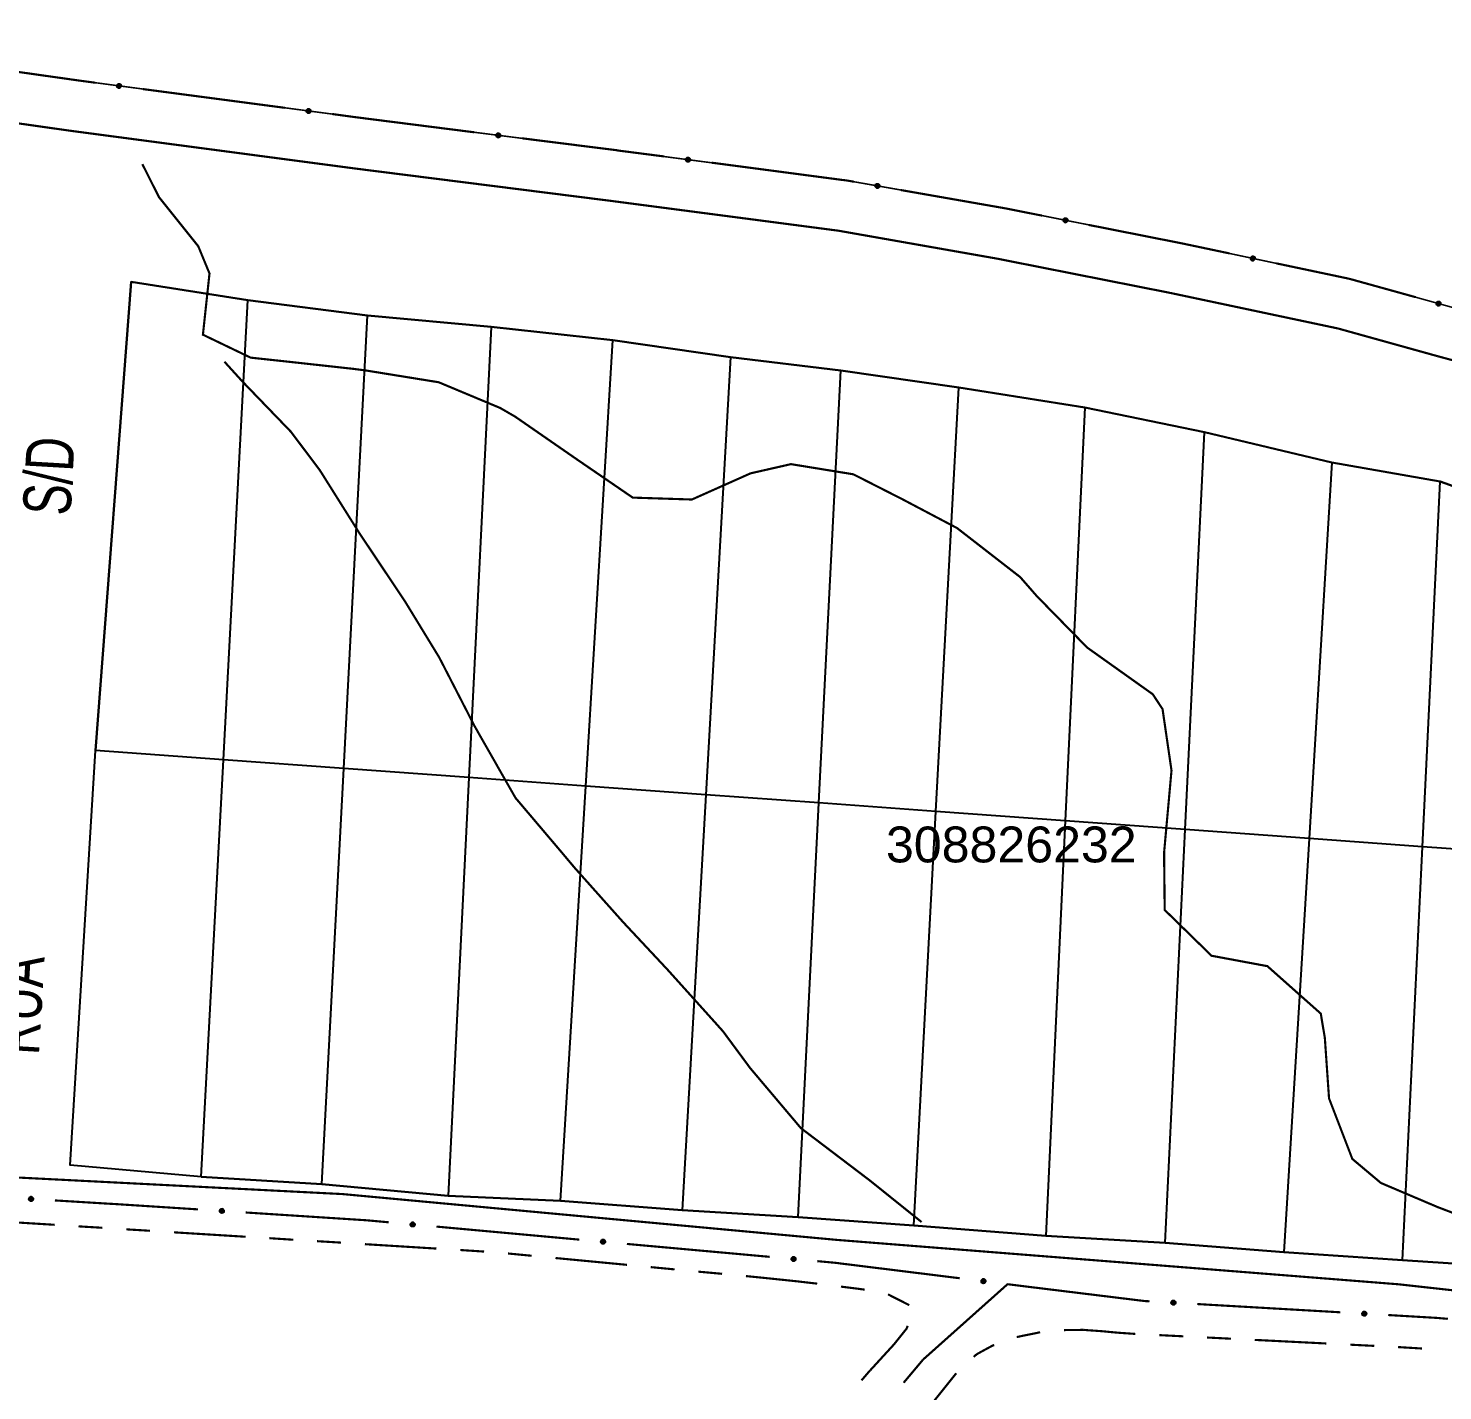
# Model space of a CAD drawing. Extents: x 205150 to 206910, y 4858726 to 4860849.
# Drawn here: x 206487.1 to 206605.4, y 4860155 to 4860269 of the extents above; entities that cross this region are included whole.
import ezdxf

# ---------------------------------------------------------------- set-up
doc = ezdxf.new("R2010")
doc.units = 0
doc.header["$LTSCALE"] = 1.5
doc.header["$MEASUREMENT"] = 0
doc.linetypes.add('TRACO_15', pattern=[3, 2, -1])
doc.linetypes.add('TRACO_25', pattern=[8, 3, -1, 1, -1, 1, -1])
for name, color, linetype in [('CD-MALHA-LOTES', 7, 'CONTINUOUS'), ('CD_TXT_QUADRA', 7, 'CONTINUOUS'), ('LM-LIM-SETOR-FISCAL', 7, 'CONTINUOUS'), ('RU-QUADRAS', 6, 'CONTINUOUS'), ('SV-CAMINHO-TRILHA', 20, 'CONTINUOUS'), ('SV-EIXO-ROD-ESTR', 7, 'CONTINUOUS'), ('SV-EIXO-RUA-N-PAV', 6, 'CONTINUOUS'), ('SV-EST-MUNIC-PAV', 20, 'CONTINUOUS'), ('SV-RUA-NAO-PAV-S-GUIA-C-GUIA', 7, 'CONTINUOUS'), ('SV-TXT-RUA-N-PAV-S-GUIA-C-GUIA', 7, 'CONTINUOUS')]:
    doc.layers.add(name, color=color, linetype=linetype)
doc.styles.add('ARIAL', font='ARIAL.TTF')
doc.linetypes.add('Limite', pattern='A,20,-3,[130,ltypeshp.shx,S=6.35,R=0,X=0,Y=0],-3,20', length=46)

msp = doc.modelspace()

# ---------------------------------------------------------------- linework, layer by layer
at = {"layer": 'CD-MALHA-LOTES'}
for points in [[(206505.45, 4860246.22), (206495.7, 4860247.76), (206492.72, 4860208.54)], [(206503.41, 4860207.76), (206505.45, 4860246.22)], [(206515.47, 4860244.95), (206505.45, 4860246.22)], [(206513.48, 4860207.04), (206515.47, 4860244.95)], [(206525.81, 4860243.99), (206515.47, 4860244.95)], [(206525.81, 4860243.99), (206523.95, 4860206.28)], [(206535.99, 4860242.88), (206525.81, 4860243.99)], [(206533.73, 4860205.57), (206535.99, 4860242.88)], [(206545.85, 4860241.45), (206535.99, 4860242.88)], [(206545.85, 4860241.45), (206543.78, 4860204.84)], [(206555.07, 4860240.34), (206545.85, 4860241.45)], [(206553.24, 4860204.16), (206555.07, 4860240.34)], [(206564.94, 4860238.91), (206555.07, 4860240.34)], [(206563.03, 4860203.45), (206564.94, 4860238.91)], [(206575.49, 4860237.25), (206564.94, 4860238.91)], [(206575.49, 4860237.25), (206573.85, 4860202.67)], [(206585.51, 4860235.19), (206575.49, 4860237.25)], [(206583.89, 4860201.94), (206585.51, 4860235.19)], [(206596.16, 4860232.64), (206585.51, 4860235.19)], [(206596.16, 4860232.64), (206594.25, 4860201.19)], [(206605.23, 4860231.06), (206596.16, 4860232.64)], [(206603.75, 4860200.5), (206605.23, 4860231.06)], [(206615.48, 4860227.37), (206605.23, 4860231.06)], [(206501.56, 4860172.88), (206490.6, 4860173.85), (206492.72, 4860208.54)], [(206503.41, 4860207.76), (206492.72, 4860208.54)], [(206501.56, 4860172.88), (206503.41, 4860207.76)], [(206513.48, 4860207.04), (206503.41, 4860207.76)], [(206511.65, 4860172.27), (206513.48, 4860207.04)], [(206523.95, 4860206.28), (206513.48, 4860207.04)], [(206523.95, 4860206.28), (206522.23, 4860171.28)], [(206533.73, 4860205.57), (206523.95, 4860206.28)], [(206531.62, 4860170.87), (206533.73, 4860205.57)], [(206543.78, 4860204.84), (206533.73, 4860205.57)], [(206543.78, 4860204.84), (206541.81, 4860170.1)], [(206553.24, 4860204.16), (206543.78, 4860204.84)], [(206551.49, 4860169.5), (206553.24, 4860204.16)], [(206563.03, 4860203.45), (206553.24, 4860204.16)], [(206561.17, 4860168.82), (206563.03, 4860203.45)], [(206573.85, 4860202.67), (206563.03, 4860203.45)], [(206573.85, 4860202.67), (206572.22, 4860167.96)], [(206583.89, 4860201.94), (206573.85, 4860202.67)], [(206582.21, 4860167.36), (206583.89, 4860201.94)], [(206594.25, 4860201.19), (206583.89, 4860201.94)], [(206594.25, 4860201.19), (206592.14, 4860166.59)], [(206603.75, 4860200.5), (206594.25, 4860201.19)], [(206602.08, 4860165.91), (206603.75, 4860200.5)], [(206613.67, 4860199.79), (206603.75, 4860200.5)], [(206501.56, 4860172.88), (206511.65, 4860172.27)], [(206511.65, 4860172.27), (206522.23, 4860171.28)], [(206522.23, 4860171.28), (206531.62, 4860170.87)], [(206531.62, 4860170.87), (206541.81, 4860170.1)], [(206541.81, 4860170.1), (206551.49, 4860169.5)], [(206551.49, 4860169.5), (206561.17, 4860168.82)], [(206561.17, 4860168.82), (206572.22, 4860167.96)], [(206572.22, 4860167.96), (206582.21, 4860167.36)], [(206582.21, 4860167.36), (206592.14, 4860166.59)], [(206592.14, 4860166.59), (206602.08, 4860165.91)], [(206602.08, 4860165.91), (206611.41, 4860165.31)]]:
    msp.add_lwpolyline(points, dxfattribs=at)
at = {"layer": 'LM-LIM-SETOR-FISCAL', "linetype": 'Limite', "ltscale": 0.1, "const_width": 0.13, "flags": 128}
msp.add_lwpolyline([(205319.29, 4860270.52), (205308.71, 4860256.67), (205305.78, 4860258.84), (205287.54, 4860237.69), (205276.64, 4860225.85), (205246.75, 4860195.21), (205217.93, 4860166.62), (205205.07, 4860154.22), (205154.16, 4860103.62), (205198.33, 4860053.28), (205217.33, 4860073.87), (205228.31, 4860086.13), (205238.29, 4860095.9), (205249.21, 4860104.33), (205257.45, 4860109.18), (205264.02, 4860112.21), (205279.18, 4860117.77), (205286.26, 4860119.79), (205298.64, 4860121.61), (205309.27, 4860122.88), (205318.87, 4860123.38), (205330.48, 4860123.39), (205348.91, 4860120.43), (205359.29, 4860117.56), (205368.87, 4860113.52), (205387.79, 4860104.36), (205416.55, 4860084.92), (205427.35, 4860072.78), (205437.08, 4860059.62), (205479.77, 4859996.22), (205490.09, 4859981.19), (205507.28, 4859955.95), (205301.82, 4859758.53), (205304.27, 4859754.35), (205308.51, 4859743.48), (205314.17, 4859730.07), (205319.34, 4859714.73), (205318.69, 4859702.13), (205317.26, 4859690.64), (205315.74, 4859682.13), (205314.47, 4859670.89), (205312.89, 4859663.45), (205309.4, 4859652.21), (205307.5, 4859644.78), (205307.82, 4859635.75), (205310.04, 4859627.84), (205314.31, 4859618.34), (205319.85, 4859606.63), (205326.97, 4859596.97), (205332.19, 4859589.73), (205339.8, 4859581.22), (205346.76, 4859572.51), (205354, 4859559.81), (205353.39, 4859552.98), (205353.27, 4859547.01), (205355.22, 4859540.43), (205360.95, 4859533.08), (205371.88, 4859519.43), (205377.63, 4859512.44), (205385.79, 4859503.96), (205396.46, 4859500.67), (205404.7, 4859492.02), (205412.93, 4859478.57), (205420.22, 4859461.9), (205423.63, 4859449.31), (205425.2, 4859433.83), (205427.41, 4859417.81), (205434.87, 4859380.22), (205437.8, 4859372.3), (205447.24, 4859361.81), (205453.54, 4859349.48), (205459.05, 4859329.54), (205466.92, 4859311.43), (205476.36, 4859294.25), (205487.12, 4859281.65), (205492.89, 4859272.47), (205496.57, 4859259.35), (205503.39, 4859250.69), (205510.74, 4859242.04), (205513.88, 4859233.64), (205518.87, 4859225.77), (205525.3, 4859218.82), (205532.12, 4859213.83), (205535.79, 4859207.8), (205538.94, 4859201.5), (205542.88, 4859195.99), (205547.34, 4859189.96), (205548.12, 4859187.59), (205557.31, 4859181.03), (205563.87, 4859170.28), (205572.52, 4859159), (205575.67, 4859152.83), (205573.49, 4859146.26), (205574.41, 4859107.72), (205574.1, 4859102.45), (205570.43, 4859091.7), (205564.13, 4859081.46), (205558.88, 4859071.49), (205553.9, 4859063.1), (205553.9, 4859053.65), (205550.78, 4858995.23), (205582.12, 4858999.84), (205643.48, 4859000.72), (205662.02, 4859003.54), (205723.44, 4859017.98), (205780.86, 4859021.75), (205796.46, 4859023.04), (205822.25, 4859018.37), (205884.61, 4859012.81), (205949.14, 4859010.7), (206010.04, 4859007.01), (206085.77, 4858991.23), (206142.93, 4858964.03), (206222.76, 4858955.8), (206247.48, 4858946.16), (206320.03, 4858923.22), (206357.59, 4858908.6), (206441.35, 4858853.88), (206472.45, 4858825.54), (206535.38, 4858773.37), (206582.46, 4858737.4), (206654.71, 4858791.02), (206678.45, 4858818.8), (206712.51, 4858857.69), (206744.07, 4858897.64), (206751.69, 4858909.49), (206759.23, 4858922.23), (206766.2, 4858935.79), (206774.68, 4858954.45), (206780.86, 4858969.77), (206787.32, 4858989.53), (206795.67, 4859017.91), (206801.34, 4859037.45), (206804.81, 4859048.55), (206810.21, 4859067.25), (206818.72, 4859096.7), (206836.07, 4859155.15), (206846.57, 4859191.69), (206849.26, 4859199.97), (206857.1, 4859228.87), (206879.44, 4859306.63), (206888.86, 4859339.28), (206892.9, 4859355.31), (206898.05, 4859377.14), (206902.33, 4859396.65), (206903.66, 4859403.73), (206904.19, 4859408.48), (206905.69, 4859418.05), (206906.56, 4859427.57), (206907.69, 4859436.73), (206908.51, 4859451.61), (206908.98, 4859469.92), (206908.88, 4859478.27), (206909.31, 4859486.41), (206909.8, 4859503.75), (206908.06, 4859522.53), (206905.79, 4859539.89), (206902.11, 4859560.26), (206898.96, 4859576.34), (206897.7, 4859582.09), (206890.37, 4859608.85), (206880.35, 4859645.11), (206869.65, 4859680.81), (206865.82, 4859696.97), (206853.5, 4859740.64), (206829.42, 4859824.64), (206821, 4859851.39), (206812.97, 4859883.79), (206808.11, 4859900.23), (206792.3, 4859957.48), (206787.8, 4859976.76), (206777.66, 4860010.06), (206765, 4860051.58), (206755.54, 4860085.7), (206750.68, 4860101.63), (206741.17, 4860125.56), (206733.16, 4860141.6), (206724.53, 4860155.76), (206720.58, 4860162.18), (206711.45, 4860176.18), (206701.64, 4860187.46), (206699.72, 4860189.66), (206688, 4860201.91), (206676.62, 4860211.53), (206661.73, 4860222.42), (206647.52, 4860230.3), (206635.25, 4860235.79), (206614.85, 4860243.29), (206606.14, 4860245.65), (206597.68, 4860248), (206583.47, 4860251.01), (206568.95, 4860253.89), (206555.52, 4860256.25), (206536.42, 4860258.75), (206515.07, 4860261.46), (206491.2, 4860264.62), (206461.18, 4860268.88), (206439.8, 4860271.78), (206410.63, 4860276.21), (206388.16, 4860279.36), (206368.66, 4860282.7), (206354.57, 4860286.28), (206341.8, 4860291.58), (206328.08, 4860297.72), (206312.52, 4860304.06), (206285.44, 4860316.18), (206266.75, 4860326.61), (206251.28, 4860335.83), (206233.37, 4860347.73), (206203.78, 4860369), (206190.98, 4860381.36), (206176.1, 4860393.77), (206148.73, 4860420.73), (206131.72, 4860438.15), (206119.93, 4860450.72), (206096.07, 4860474.64), (206079.22, 4860491.32), (206053.65, 4860516.64), (206024.02, 4860544.98), (206003.48, 4860565.32), (205982.61, 4860587.19), (205969.68, 4860601.5), (205947.41, 4860624.23), (205941.47, 4860630.27), (205933.71, 4860637.54), (205921.87, 4860648.63), (205904.16, 4860665.5), (205891.55, 4860678.66), (205883.32, 4860686.89), (205866.07, 4860704.91), (205856.37, 4860714.35), (205825.17, 4860745.55), (205813.99, 4860756.84), (205803.22, 4860767.55), (205796.49, 4860774.25), (205790.73, 4860779.92), (205778.11, 4860792.25), (205767.26, 4860803.09), (205754.34, 4860816.31), (205748.7, 4860822.1), (205743.2, 4860827.74), (205737.56, 4860833.24), (205728.8, 4860841.85), (205722.27, 4860848.82), (205716.69, 4860834.76), (205683.28, 4860785.15), (205648.13, 4860731.52), (205621.03, 4860690.19), (205590.06, 4860643.83), (205580.55, 4860630.3), (205567.6, 4860611.82), (205565.6, 4860608.82), (205469.79, 4860465.73), (205420.74, 4860392.29), (205335.67, 4860262.2), (205321.6, 4860273.55)], close=True, dxfattribs=at)
at = {"layer": 'RU-QUADRAS'}
msp.add_lwpolyline([(206611.41, 4860165.31), (206602.08, 4860165.91), (206592.14, 4860166.59), (206582.21, 4860167.36), (206572.22, 4860167.96), (206561.17, 4860168.82), (206551.49, 4860169.5), (206541.81, 4860170.1), (206531.62, 4860170.87), (206522.23, 4860171.28), (206511.65, 4860172.27), (206501.56, 4860172.88), (206490.6, 4860173.85), (206492.72, 4860208.54), (206495.7, 4860247.76), (206505.45, 4860246.22), (206515.47, 4860244.95), (206525.81, 4860243.99), (206535.99, 4860242.88), (206545.85, 4860241.45), (206555.07, 4860240.34), (206564.94, 4860238.91), (206575.49, 4860237.25), (206585.51, 4860235.19), (206596.16, 4860232.64), (206605.23, 4860231.06), (206615.48, 4860227.37)], dxfattribs=at)
at = {"layer": 'SV-CAMINHO-TRILHA', "linetype": 'TRACO_15', "const_width": 0.18, "flags": 128}
for points in [[(206595.33, 4860185.93), (206595.23, 4860186.54), (206590.76, 4860190.51), (206586.09, 4860191.38), (206582.17, 4860195.21), (206582.12, 4860200.01), (206582.74, 4860206.88), (206581.99, 4860212.02), (206581.17, 4860213.26), (206575.69, 4860217.16), (206571.46, 4860221.48), (206570.08, 4860223.06), (206564.8, 4860227.16), (206560.21, 4860229.58), (206556.12, 4860231.66), (206550.9, 4860232.51), (206547.52, 4860231.74), (206542.61, 4860229.55), (206537.66, 4860229.71), (206532.9, 4860232.97), (206527.83, 4860236.48), (206526.57, 4860237.21), (206521.43, 4860239.36), (206515.31, 4860240.35), (206514.3, 4860240.48), (206509.3, 4860241.03), (206505.69, 4860241.42), (206501.7, 4860243.34), (206502.25, 4860248.46), (206501.31, 4860250.74), (206498.03, 4860254.84), (206496.63, 4860257.61)], [(206544.54, 4860185.81), (206540.57, 4860190.22), (206536.85, 4860194.2), (206532.81, 4860198.73), (206531.48, 4860200.31), (206527.85, 4860204.59), (206524.43, 4860210.59), (206521.47, 4860216.34), (206518.63, 4860220.99), (206514.77, 4860226.77), (206511.47, 4860232.02), (206509.06, 4860235.22), (206504.98, 4860239.45), (206503.5, 4860241.08)], [(206561.83, 4860169.1), (206557.51, 4860172.57), (206551.73, 4860176.96), (206547.48, 4860181.99), (206545.22, 4860185.05), (206544.54, 4860185.81)], [(206616.07, 4860166.11), (206611.38, 4860168.48), (206606.25, 4860169.88), (206604.99, 4860170.36), (206600.26, 4860172.37), (206597.87, 4860174.38), (206595.92, 4860179.45), (206595.57, 4860184.5), (206595.33, 4860185.93)]]:
    msp.add_lwpolyline(points, dxfattribs=at)
at = {"layer": 'SV-EIXO-ROD-ESTR', "const_width": 0.18, "flags": 128}
for points in [[(206480.82, 4860266.09), (206490.72, 4860264.69)], [(206490.72, 4860264.69), (206491.2, 4860264.62)], [(206491.2, 4860264.62), (206492.7, 4860264.42)], [(206496.67, 4860263.89), (206508.56, 4860262.32)], [(206512.53, 4860261.8), (206514.51, 4860261.53)], [(206514.51, 4860261.53), (206515.07, 4860261.46)], [(206515.07, 4860261.46), (206524.43, 4860260.27)], [(206528.4, 4860259.77), (206536.34, 4860258.77)], [(206536.34, 4860258.77), (206536.42, 4860258.75)], [(206536.42, 4860258.75), (206540.3, 4860258.25)], [(206544.27, 4860257.73), (206555.17, 4860256.29)], [(206555.17, 4860256.29), (206555.52, 4860256.25)], [(206555.52, 4860256.25), (206556.16, 4860256.14)], [(206560.1, 4860255.44), (206567.98, 4860254.06)], [(206567.98, 4860254.06), (206568.95, 4860253.89)], [(206568.95, 4860253.89), (206571.91, 4860253.3)], [(206575.83, 4860252.52), (206582.7, 4860251.16)], [(206582.7, 4860251.16), (206583.47, 4860251.01)], [(206583.47, 4860251.01), (206587.59, 4860250.14)], [(206591.5, 4860249.31), (206597.37, 4860248.07)], [(206597.37, 4860248.07), (206597.68, 4860248)], [(206597.68, 4860248), (206603.16, 4860246.48)]]:
    msp.add_lwpolyline(points, dxfattribs=at)
at = {"layer": 'SV-EIXO-ROD-ESTR', "flags": 128}
for points in [[(206494.56, 4860264.28), (206494.59, 4860264.31), (206494.63, 4860264.33), (206494.67, 4860264.34), (206494.7, 4860264.34), (206494.74, 4860264.33), (206494.77, 4860264.31), (206494.8, 4860264.29), (206494.84, 4860264.25), (206494.85, 4860264.21), (206494.86, 4860264.17), (206494.86, 4860264.14), (206494.85, 4860264.1), (206494.83, 4860264.07), (206494.81, 4860264.04), (206494.77, 4860264.01), (206494.73, 4860263.99), (206494.69, 4860263.98), (206494.66, 4860263.99), (206494.62, 4860263.99), (206494.59, 4860264.01), (206494.56, 4860264.03), (206494.53, 4860264.07), (206494.51, 4860264.11), (206494.5, 4860264.15), (206494.51, 4860264.18), (206494.51, 4860264.22), (206494.53, 4860264.25), (206494.56, 4860264.28)], [(206510.42, 4860262.19), (206510.46, 4860262.22), (206510.49, 4860262.23), (206510.53, 4860262.24), (206510.57, 4860262.24), (206510.6, 4860262.23), (206510.63, 4860262.21), (206510.67, 4860262.19), (206510.7, 4860262.15), (206510.71, 4860262.11), (206510.72, 4860262.07), (206510.72, 4860262.04), (206510.71, 4860262), (206510.69, 4860261.97), (206510.67, 4860261.94), (206510.63, 4860261.91), (206510.59, 4860261.89), (206510.55, 4860261.89), (206510.52, 4860261.89), (206510.48, 4860261.89), (206510.45, 4860261.91), (206510.42, 4860261.94), (206510.39, 4860261.97), (206510.37, 4860262.01), (206510.37, 4860262.05), (206510.37, 4860262.08), (206510.38, 4860262.12), (206510.39, 4860262.15), (206510.42, 4860262.19)], [(206526.29, 4860260.15), (206526.32, 4860260.18), (206526.36, 4860260.2), (206526.4, 4860260.2), (206526.43, 4860260.2), (206526.47, 4860260.19), (206526.5, 4860260.18), (206526.54, 4860260.15), (206526.57, 4860260.12), (206526.58, 4860260.07), (206526.59, 4860260.04), (206526.59, 4860260), (206526.58, 4860259.97), (206526.56, 4860259.94), (206526.54, 4860259.9), (206526.5, 4860259.87), (206526.46, 4860259.85), (206526.43, 4860259.85), (206526.39, 4860259.85), (206526.35, 4860259.86), (206526.32, 4860259.87), (206526.29, 4860259.9), (206526.26, 4860259.94), (206526.24, 4860259.98), (206526.24, 4860260.01), (206526.24, 4860260.05), (206526.25, 4860260.08), (206526.26, 4860260.12), (206526.29, 4860260.15)], [(206542.16, 4860258.11), (206542.2, 4860258.14), (206542.23, 4860258.16), (206542.27, 4860258.17), (206542.31, 4860258.16), (206542.34, 4860258.16), (206542.37, 4860258.14), (206542.41, 4860258.12), (206542.44, 4860258.08), (206542.45, 4860258.04), (206542.46, 4860258), (206542.46, 4860257.97), (206542.45, 4860257.93), (206542.43, 4860257.9), (206542.41, 4860257.86), (206542.37, 4860257.83), (206542.33, 4860257.82), (206542.29, 4860257.81), (206542.26, 4860257.81), (206542.22, 4860257.82), (206542.19, 4860257.84), (206542.16, 4860257.86), (206542.13, 4860257.9), (206542.11, 4860257.94), (206542.11, 4860257.98), (206542.11, 4860258.01), (206542.12, 4860258.05), (206542.13, 4860258.08), (206542.16, 4860258.11)], [(206558.01, 4860255.92), (206558.05, 4860255.95), (206558.09, 4860255.97), (206558.13, 4860255.97), (206558.16, 4860255.97), (206558.19, 4860255.96), (206558.23, 4860255.94), (206558.26, 4860255.92), (206558.29, 4860255.88), (206558.3, 4860255.83), (206558.31, 4860255.8), (206558.3, 4860255.76), (206558.3, 4860255.73), (206558.28, 4860255.7), (206558.25, 4860255.66), (206558.21, 4860255.64), (206558.17, 4860255.62), (206558.13, 4860255.62), (206558.1, 4860255.62), (206558.06, 4860255.63), (206558.03, 4860255.65), (206558, 4860255.67), (206557.97, 4860255.71), (206557.96, 4860255.75), (206557.95, 4860255.79), (206557.96, 4860255.82), (206557.96, 4860255.86), (206557.98, 4860255.89), (206558.01, 4860255.92)], [(206573.75, 4860253.05), (206573.79, 4860253.08), (206573.83, 4860253.09), (206573.87, 4860253.1), (206573.9, 4860253.09), (206573.94, 4860253.08), (206573.97, 4860253.06), (206574, 4860253.04), (206574.03, 4860253), (206574.04, 4860252.95), (206574.05, 4860252.92), (206574.04, 4860252.88), (206574.03, 4860252.85), (206574.01, 4860252.82), (206573.99, 4860252.78), (206573.94, 4860252.76), (206573.9, 4860252.74), (206573.87, 4860252.74), (206573.83, 4860252.74), (206573.8, 4860252.75), (206573.77, 4860252.77), (206573.74, 4860252.8), (206573.71, 4860252.84), (206573.69, 4860252.88), (206573.69, 4860252.92), (206573.7, 4860252.95), (206573.7, 4860252.98), (206573.72, 4860253.02), (206573.75, 4860253.05)], [(206589.43, 4860249.86), (206589.47, 4860249.89), (206589.51, 4860249.9), (206589.55, 4860249.9), (206589.58, 4860249.9), (206589.62, 4860249.89), (206589.65, 4860249.87), (206589.68, 4860249.84), (206589.71, 4860249.8), (206589.72, 4860249.76), (206589.72, 4860249.72), (206589.72, 4860249.69), (206589.71, 4860249.66), (206589.69, 4860249.62), (206589.66, 4860249.59), (206589.62, 4860249.57), (206589.58, 4860249.55), (206589.54, 4860249.55), (206589.51, 4860249.55), (206589.47, 4860249.56), (206589.44, 4860249.58), (206589.41, 4860249.61), (206589.39, 4860249.65), (206589.37, 4860249.69), (206589.37, 4860249.73), (206589.37, 4860249.76), (206589.38, 4860249.8), (206589.4, 4860249.83), (206589.43, 4860249.86)], [(206604.98, 4860246.09), (206605.02, 4860246.11), (206605.06, 4860246.13), (206605.1, 4860246.13), (206605.13, 4860246.12), (206605.17, 4860246.11), (206605.2, 4860246.09), (206605.23, 4860246.06), (206605.25, 4860246.02), (206605.26, 4860245.97), (206605.26, 4860245.94), (206605.26, 4860245.9), (206605.24, 4860245.87), (206605.22, 4860245.84), (206605.19, 4860245.81), (206605.15, 4860245.78), (206605.11, 4860245.77), (206605.07, 4860245.77), (206605.04, 4860245.78), (206605, 4860245.79), (206604.97, 4860245.81), (206604.94, 4860245.84), (206604.92, 4860245.88), (206604.91, 4860245.92), (206604.91, 4860245.96), (206604.92, 4860246), (206604.93, 4860246.03), (206604.95, 4860246.06), (206604.98, 4860246.09)]]:
    msp.add_lwpolyline(points, close=True, dxfattribs=at)
for points in [[(206494.5, 4860264.15), (206494.86, 4860264.14)], [(206494.51, 4860264.22), (206494.85, 4860264.21)], [(206494.51, 4860264.2), (206494.85, 4860264.19)], [(206494.51, 4860264.18), (206494.86, 4860264.17)], [(206494.51, 4860264.16), (206494.86, 4860264.15)], [(206494.51, 4860264.13), (206494.85, 4860264.12)], [(206494.51, 4860264.11), (206494.85, 4860264.1)], [(206494.52, 4860264.09), (206494.84, 4860264.09)], [(206494.53, 4860264.25), (206494.84, 4860264.25)], [(206494.53, 4860264.23), (206494.84, 4860264.23)], [(206494.53, 4860264.07), (206494.83, 4860264.07)], [(206494.54, 4860264.27), (206494.82, 4860264.27)], [(206494.55, 4860264.05), (206494.82, 4860264.05)], [(206494.56, 4860264.28), (206494.8, 4860264.29)], [(206494.56, 4860264.03), (206494.81, 4860264.04)], [(206494.58, 4860264.3), (206494.78, 4860264.3)], [(206494.58, 4860264.02), (206494.78, 4860264.02)], [(206494.59, 4860264.31), (206494.77, 4860264.31)], [(206494.59, 4860264.01), (206494.77, 4860264.01)], [(206494.61, 4860264), (206494.74, 4860264)], [(206494.62, 4860264.32), (206494.75, 4860264.32)], [(206494.62, 4860263.99), (206494.73, 4860263.99)], [(206494.63, 4860264.33), (206494.74, 4860264.33)], [(206510.37, 4860262.08), (206510.72, 4860262.07)], [(206510.37, 4860262.07), (206510.72, 4860262.05)], [(206510.37, 4860262.05), (206510.72, 4860262.04)], [(206510.37, 4860262.03), (206510.71, 4860262.02)], [(206510.37, 4860262.01), (206510.71, 4860262)], [(206510.38, 4860262.12), (206510.71, 4860262.11)], [(206510.38, 4860262.1), (206510.71, 4860262.09)], [(206510.38, 4860261.99), (206510.7, 4860261.99)], [(206510.39, 4860262.15), (206510.7, 4860262.15)], [(206510.39, 4860262.14), (206510.7, 4860262.13)], [(206510.39, 4860261.97), (206510.69, 4860261.97)], [(206510.4, 4860262.17), (206510.68, 4860262.17)], [(206510.41, 4860261.96), (206510.68, 4860261.95)], [(206510.42, 4860262.19), (206510.67, 4860262.19)], [(206510.42, 4860261.94), (206510.67, 4860261.94)], [(206510.44, 4860262.2), (206510.64, 4860262.2)], [(206510.44, 4860261.92), (206510.64, 4860261.92)], [(206510.45, 4860261.91), (206510.63, 4860261.91)], [(206510.46, 4860262.22), (206510.63, 4860262.21)], [(206510.47, 4860261.9), (206510.6, 4860261.9)], [(206510.48, 4860262.23), (206510.61, 4860262.22)], [(206510.48, 4860261.89), (206510.59, 4860261.89)], [(206510.49, 4860262.23), (206510.6, 4860262.23)], [(206526.29, 4860260.15), (206526.54, 4860260.15)], [(206526.31, 4860260.17), (206526.51, 4860260.17)], [(206526.32, 4860260.18), (206526.5, 4860260.18)], [(206526.35, 4860260.19), (206526.48, 4860260.19)], [(206526.36, 4860260.2), (206526.47, 4860260.19)], [(206526.24, 4860260.05), (206526.59, 4860260.04)], [(206526.24, 4860260.03), (206526.59, 4860260.02)], [(206526.24, 4860260.01), (206526.59, 4860260)], [(206526.24, 4860259.99), (206526.58, 4860259.99)], [(206526.24, 4860259.98), (206526.58, 4860259.97)], [(206526.25, 4860260.08), (206526.58, 4860260.07)], [(206526.25, 4860260.07), (206526.58, 4860260.06)], [(206526.25, 4860259.96), (206526.57, 4860259.95)], [(206526.26, 4860260.12), (206526.57, 4860260.12)], [(206526.26, 4860260.1), (206526.57, 4860260.1)], [(206526.26, 4860259.94), (206526.56, 4860259.94)], [(206526.27, 4860260.13), (206526.55, 4860260.13)], [(206526.28, 4860259.92), (206526.55, 4860259.92)], [(206526.29, 4860259.9), (206526.54, 4860259.9)], [(206526.31, 4860259.89), (206526.51, 4860259.89)], [(206526.32, 4860259.87), (206526.5, 4860259.87)], [(206526.34, 4860259.87), (206526.47, 4860259.86)], [(206526.35, 4860259.86), (206526.46, 4860259.85)], [(206542.11, 4860258.01), (206542.46, 4860258)], [(206542.11, 4860257.99), (206542.46, 4860257.98)], [(206542.11, 4860257.98), (206542.46, 4860257.97)], [(206542.11, 4860257.96), (206542.45, 4860257.95)], [(206542.11, 4860257.94), (206542.45, 4860257.93)], [(206542.12, 4860258.05), (206542.45, 4860258.04)], [(206542.12, 4860258.03), (206542.45, 4860258.02)], [(206542.12, 4860257.92), (206542.44, 4860257.91)], [(206542.13, 4860258.08), (206542.44, 4860258.08)], [(206542.13, 4860258.06), (206542.44, 4860258.06)], [(206542.13, 4860257.9), (206542.43, 4860257.9)], [(206542.14, 4860258.09), (206542.42, 4860258.1)], [(206542.15, 4860257.88), (206542.42, 4860257.88)], [(206542.16, 4860258.11), (206542.41, 4860258.12)], [(206542.16, 4860257.86), (206542.41, 4860257.86)], [(206542.18, 4860258.13), (206542.38, 4860258.13)], [(206542.18, 4860257.85), (206542.38, 4860257.85)], [(206542.19, 4860257.84), (206542.37, 4860257.83)], [(206542.2, 4860258.14), (206542.37, 4860258.14)], [(206542.21, 4860257.83), (206542.34, 4860257.83)], [(206542.22, 4860258.15), (206542.35, 4860258.15)], [(206542.22, 4860257.82), (206542.33, 4860257.82)], [(206542.23, 4860258.16), (206542.34, 4860258.16)], [(206557.95, 4860255.79), (206558.3, 4860255.76)], [(206557.96, 4860255.86), (206558.3, 4860255.83)], [(206557.96, 4860255.84), (206558.3, 4860255.82)], [(206557.96, 4860255.82), (206558.31, 4860255.8)], [(206557.96, 4860255.81), (206558.3, 4860255.78)], [(206557.96, 4860255.77), (206558.3, 4860255.75)], [(206557.96, 4860255.75), (206558.3, 4860255.73)], [(206557.97, 4860255.73), (206558.28, 4860255.71)], [(206557.97, 4860255.71), (206558.28, 4860255.7)], [(206557.98, 4860255.89), (206558.29, 4860255.88)], [(206557.98, 4860255.87), (206558.29, 4860255.86)], [(206557.99, 4860255.91), (206558.27, 4860255.89)], [(206557.99, 4860255.69), (206558.26, 4860255.68)], [(206558, 4860255.67), (206558.25, 4860255.66)], [(206558.01, 4860255.92), (206558.26, 4860255.92)], [(206558.02, 4860255.66), (206558.22, 4860255.65)], [(206558.03, 4860255.94), (206558.23, 4860255.93)], [(206558.03, 4860255.65), (206558.21, 4860255.64)], [(206558.05, 4860255.95), (206558.23, 4860255.94)], [(206558.05, 4860255.64), (206558.18, 4860255.63)], [(206558.06, 4860255.63), (206558.17, 4860255.62)], [(206558.07, 4860255.96), (206558.2, 4860255.95)], [(206558.09, 4860255.97), (206558.19, 4860255.96)], [(206573.75, 4860253.05), (206574, 4860253.04)], [(206573.77, 4860253.06), (206573.98, 4860253.05)], [(206573.79, 4860253.08), (206573.97, 4860253.06)], [(206573.81, 4860253.09), (206573.94, 4860253.07)], [(206573.83, 4860253.09), (206573.94, 4860253.08)], [(206573.69, 4860252.92), (206574.04, 4860252.88)], [(206573.69, 4860252.88), (206574.03, 4860252.85)], [(206573.7, 4860252.98), (206574.04, 4860252.95)], [(206573.7, 4860252.97), (206574.04, 4860252.94)], [(206573.7, 4860252.95), (206574.05, 4860252.92)], [(206573.7, 4860252.93), (206574.04, 4860252.9)], [(206573.7, 4860252.9), (206574.03, 4860252.86)], [(206573.7, 4860252.86), (206574.02, 4860252.83)], [(206573.71, 4860252.84), (206574.01, 4860252.82)], [(206573.72, 4860253.02), (206574.03, 4860253)], [(206573.72, 4860253), (206574.03, 4860252.98)], [(206573.73, 4860252.82), (206574, 4860252.8)], [(206573.74, 4860253.03), (206574.01, 4860253.01)], [(206573.74, 4860252.8), (206573.99, 4860252.78)], [(206573.76, 4860252.79), (206573.96, 4860252.77)], [(206573.77, 4860252.77), (206573.94, 4860252.76)], [(206573.79, 4860252.76), (206573.92, 4860252.75)], [(206573.8, 4860252.75), (206573.9, 4860252.74)], [(206589.37, 4860249.76), (206589.72, 4860249.72)], [(206589.37, 4860249.74), (206589.72, 4860249.7)], [(206589.37, 4860249.73), (206589.72, 4860249.69)], [(206589.37, 4860249.71), (206589.71, 4860249.67)], [(206589.37, 4860249.69), (206589.71, 4860249.66)], [(206589.38, 4860249.8), (206589.72, 4860249.76)], [(206589.38, 4860249.78), (206589.72, 4860249.74)], [(206589.38, 4860249.67), (206589.69, 4860249.64)], [(206589.39, 4860249.65), (206589.69, 4860249.62)], [(206589.4, 4860249.83), (206589.71, 4860249.8)], [(206589.4, 4860249.81), (206589.71, 4860249.78)], [(206589.4, 4860249.63), (206589.67, 4860249.61)], [(206589.41, 4860249.61), (206589.66, 4860249.59)], [(206589.42, 4860249.84), (206589.69, 4860249.82)], [(206589.43, 4860249.86), (206589.68, 4860249.84)], [(206589.43, 4860249.6), (206589.63, 4860249.58)], [(206589.44, 4860249.58), (206589.62, 4860249.57)], [(206589.45, 4860249.87), (206589.66, 4860249.86)], [(206589.46, 4860249.57), (206589.59, 4860249.56)], [(206589.47, 4860249.89), (206589.65, 4860249.87)], [(206589.47, 4860249.56), (206589.58, 4860249.55)], [(206589.49, 4860249.9), (206589.62, 4860249.88)], [(206589.51, 4860249.9), (206589.62, 4860249.89)], [(206604.91, 4860245.96), (206605.26, 4860245.9)], [(206604.92, 4860246), (206605.26, 4860245.94)], [(206604.92, 4860245.98), (206605.26, 4860245.92)], [(206604.93, 4860246.03), (206605.26, 4860245.97)], [(206604.93, 4860246.01), (206605.26, 4860245.96)], [(206604.94, 4860246.04), (206605.25, 4860246)], [(206604.95, 4860246.06), (206605.25, 4860246.02)], [(206604.96, 4860246.07), (206605.23, 4860246.04)], [(206604.98, 4860246.09), (206605.23, 4860246.06)], [(206605, 4860246.1), (206605.2, 4860246.07)], [(206605.02, 4860246.11), (206605.2, 4860246.09)], [(206605.04, 4860246.12), (206605.17, 4860246.1)], [(206605.06, 4860246.13), (206605.17, 4860246.11)], [(206604.91, 4860245.94), (206605.25, 4860245.88)], [(206604.91, 4860245.92), (206605.24, 4860245.87)], [(206604.92, 4860245.9), (206605.23, 4860245.85)], [(206604.92, 4860245.88), (206605.22, 4860245.84)], [(206604.94, 4860245.86), (206605.21, 4860245.82)], [(206604.94, 4860245.84), (206605.19, 4860245.81)], [(206604.97, 4860245.83), (206605.16, 4860245.8)], [(206604.97, 4860245.81), (206605.15, 4860245.78)], [(206604.99, 4860245.8), (206605.12, 4860245.78)], [(206605, 4860245.79), (206605.11, 4860245.77)]]:
    msp.add_lwpolyline(points, dxfattribs=at)
at = {"layer": 'SV-EIXO-RUA-N-PAV', "flags": 128}
for points in [[(206487.45, 4860170.91), (206487.42, 4860170.88), (206487.38, 4860170.86), (206487.34, 4860170.85), (206487.31, 4860170.85), (206487.27, 4860170.86), (206487.24, 4860170.87), (206487.2, 4860170.89), (206487.17, 4860170.93), (206487.15, 4860170.97), (206487.14, 4860171), (206487.14, 4860171.04), (206487.15, 4860171.07), (206487.16, 4860171.11), (206487.18, 4860171.14), (206487.22, 4860171.18), (206487.26, 4860171.2), (206487.29, 4860171.2), (206487.33, 4860171.2), (206487.37, 4860171.2), (206487.4, 4860171.19), (206487.43, 4860171.16), (206487.47, 4860171.13), (206487.49, 4860171.09), (206487.49, 4860171.05), (206487.49, 4860171.02), (206487.49, 4860170.98), (206487.48, 4860170.95), (206487.45, 4860170.91)], [(206503.42, 4860169.91), (206503.38, 4860169.88), (206503.35, 4860169.86), (206503.31, 4860169.85), (206503.28, 4860169.85), (206503.24, 4860169.86), (206503.21, 4860169.87), (206503.17, 4860169.89), (206503.14, 4860169.93), (206503.12, 4860169.97), (206503.11, 4860170), (206503.11, 4860170.04), (206503.12, 4860170.07), (206503.13, 4860170.11), (206503.15, 4860170.14), (206503.19, 4860170.17), (206503.23, 4860170.19), (206503.26, 4860170.2), (206503.3, 4860170.2), (206503.33, 4860170.2), (206503.37, 4860170.18), (206503.4, 4860170.16), (206503.43, 4860170.12), (206503.45, 4860170.09), (206503.46, 4860170.05), (206503.46, 4860170.02), (206503.46, 4860169.98), (206503.45, 4860169.95), (206503.42, 4860169.91)], [(206519.38, 4860168.77), (206519.34, 4860168.74), (206519.3, 4860168.72), (206519.26, 4860168.72), (206519.23, 4860168.72), (206519.2, 4860168.72), (206519.16, 4860168.74), (206519.13, 4860168.76), (206519.1, 4860168.8), (206519.08, 4860168.84), (206519.07, 4860168.87), (206519.07, 4860168.91), (206519.08, 4860168.94), (206519.09, 4860168.98), (206519.11, 4860169.01), (206519.15, 4860169.04), (206519.19, 4860169.06), (206519.23, 4860169.07), (206519.26, 4860169.07), (206519.3, 4860169.06), (206519.33, 4860169.05), (206519.37, 4860169.02), (206519.4, 4860168.99), (206519.42, 4860168.95), (206519.42, 4860168.91), (206519.42, 4860168.88), (206519.42, 4860168.84), (206519.4, 4860168.81), (206519.38, 4860168.77)], [(206535.31, 4860167.33), (206535.27, 4860167.3), (206535.24, 4860167.28), (206535.2, 4860167.27), (206535.16, 4860167.27), (206535.13, 4860167.28), (206535.1, 4860167.29), (206535.06, 4860167.32), (206535.03, 4860167.35), (206535.01, 4860167.39), (206535, 4860167.43), (206535, 4860167.47), (206535.01, 4860167.5), (206535.03, 4860167.53), (206535.05, 4860167.57), (206535.09, 4860167.6), (206535.13, 4860167.62), (206535.16, 4860167.63), (206535.2, 4860167.62), (206535.23, 4860167.62), (206535.27, 4860167.6), (206535.3, 4860167.58), (206535.33, 4860167.54), (206535.35, 4860167.5), (206535.36, 4860167.47), (206535.36, 4860167.43), (206535.35, 4860167.4), (206535.34, 4860167.36), (206535.31, 4860167.33)], [(206551.25, 4860165.89), (206551.21, 4860165.85), (206551.17, 4860165.83), (206551.13, 4860165.83), (206551.1, 4860165.83), (206551.06, 4860165.84), (206551.03, 4860165.85), (206551, 4860165.87), (206550.96, 4860165.91), (206550.95, 4860165.95), (206550.94, 4860165.99), (206550.94, 4860166.02), (206550.94, 4860166.06), (206550.96, 4860166.09), (206550.98, 4860166.12), (206551.02, 4860166.16), (206551.06, 4860166.17), (206551.1, 4860166.18), (206551.13, 4860166.18), (206551.17, 4860166.17), (206551.2, 4860166.16), (206551.23, 4860166.14), (206551.27, 4860166.1), (206551.28, 4860166.06), (206551.29, 4860166.02), (206551.29, 4860165.99), (206551.28, 4860165.95), (206551.27, 4860165.92), (206551.25, 4860165.89)], [(206567.13, 4860164.03), (206567.09, 4860164), (206567.05, 4860163.98), (206567.02, 4860163.97), (206566.98, 4860163.97), (206566.95, 4860163.98), (206566.92, 4860164), (206566.88, 4860164.02), (206566.85, 4860164.06), (206566.84, 4860164.1), (206566.83, 4860164.14), (206566.83, 4860164.17), (206566.84, 4860164.21), (206566.85, 4860164.24), (206566.88, 4860164.27), (206566.92, 4860164.3), (206566.96, 4860164.32), (206566.99, 4860164.33), (206567.03, 4860164.32), (206567.06, 4860164.32), (206567.1, 4860164.3), (206567.13, 4860164.28), (206567.16, 4860164.24), (206567.18, 4860164.2), (206567.18, 4860164.16), (206567.18, 4860164.13), (206567.17, 4860164.09), (206567.16, 4860164.06), (206567.13, 4860164.03)], [(206583.03, 4860162.23), (206583, 4860162.2), (206582.96, 4860162.18), (206582.92, 4860162.17), (206582.89, 4860162.17), (206582.85, 4860162.18), (206582.82, 4860162.19), (206582.79, 4860162.21), (206582.75, 4860162.25), (206582.73, 4860162.29), (206582.72, 4860162.32), (206582.72, 4860162.36), (206582.73, 4860162.39), (206582.74, 4860162.43), (206582.77, 4860162.46), (206582.8, 4860162.5), (206582.84, 4860162.52), (206582.87, 4860162.52), (206582.91, 4860162.53), (206582.95, 4860162.52), (206582.98, 4860162.51), (206583.01, 4860162.48), (206583.05, 4860162.45), (206583.07, 4860162.41), (206583.08, 4860162.37), (206583.08, 4860162.34), (206583.07, 4860162.3), (206583.06, 4860162.27), (206583.03, 4860162.23)], [(206599.01, 4860161.31), (206598.97, 4860161.28), (206598.93, 4860161.26), (206598.9, 4860161.25), (206598.86, 4860161.25), (206598.83, 4860161.26), (206598.79, 4860161.27), (206598.76, 4860161.29), (206598.73, 4860161.33), (206598.71, 4860161.37), (206598.7, 4860161.4), (206598.7, 4860161.44), (206598.7, 4860161.47), (206598.72, 4860161.51), (206598.74, 4860161.54), (206598.78, 4860161.58), (206598.81, 4860161.6), (206598.85, 4860161.6), (206598.88, 4860161.6), (206598.92, 4860161.6), (206598.95, 4860161.59), (206598.99, 4860161.56), (206599.02, 4860161.53), (206599.04, 4860161.49), (206599.05, 4860161.45), (206599.05, 4860161.42), (206599.04, 4860161.38), (206599.03, 4860161.35), (206599.01, 4860161.31)]]:
    msp.add_lwpolyline(points, close=True, dxfattribs=at)
for points in [[(206487.49, 4860171.05), (206487.14, 4860171.04)], [(206487.49, 4860171.04), (206487.14, 4860171.02)], [(206487.49, 4860171.02), (206487.14, 4860171)], [(206487.49, 4860171.09), (206487.15, 4860171.07)], [(206487.49, 4860171.07), (206487.15, 4860171.06)], [(206487.49, 4860171), (206487.15, 4860170.98)], [(206487.49, 4860170.98), (206487.15, 4860170.97)], [(206487.47, 4860171.13), (206487.16, 4860171.11)], [(206487.47, 4860171.11), (206487.16, 4860171.09)], [(206487.48, 4860170.97), (206487.17, 4860170.95)], [(206487.48, 4860170.95), (206487.17, 4860170.93)], [(206487.43, 4860171.16), (206487.18, 4860171.14)], [(206487.45, 4860171.14), (206487.18, 4860171.13)], [(206487.46, 4860170.93), (206487.19, 4860170.91)], [(206487.45, 4860170.91), (206487.2, 4860170.89)], [(206487.41, 4860171.17), (206487.21, 4860171.16)], [(206487.4, 4860171.19), (206487.22, 4860171.18)], [(206487.43, 4860170.9), (206487.23, 4860170.88)], [(206487.42, 4860170.88), (206487.24, 4860170.87)], [(206487.38, 4860171.19), (206487.25, 4860171.19)], [(206487.37, 4860171.2), (206487.26, 4860171.2)], [(206487.4, 4860170.87), (206487.26, 4860170.86)], [(206487.38, 4860170.86), (206487.27, 4860170.86)], [(206503.46, 4860170.05), (206503.11, 4860170.04)], [(206503.46, 4860170.03), (206503.11, 4860170.02)], [(206503.46, 4860170.02), (206503.11, 4860170)], [(206503.45, 4860170.09), (206503.12, 4860170.07)], [(206503.46, 4860170.07), (206503.12, 4860170.06)], [(206503.46, 4860170), (206503.12, 4860169.98)], [(206503.46, 4860169.98), (206503.12, 4860169.97)], [(206503.43, 4860170.12), (206503.13, 4860170.11)], [(206503.44, 4860170.11), (206503.13, 4860170.09)], [(206503.45, 4860169.96), (206503.13, 4860169.95)], [(206503.41, 4860170.14), (206503.14, 4860170.12)], [(206503.45, 4860169.95), (206503.14, 4860169.93)], [(206503.4, 4860170.16), (206503.15, 4860170.14)], [(206503.43, 4860169.93), (206503.16, 4860169.91)], [(206503.42, 4860169.91), (206503.17, 4860169.89)], [(206503.38, 4860170.17), (206503.18, 4860170.16)], [(206503.37, 4860170.18), (206503.19, 4860170.17)], [(206503.4, 4860169.89), (206503.2, 4860169.88)], [(206503.38, 4860169.88), (206503.21, 4860169.87)], [(206503.35, 4860170.19), (206503.22, 4860170.18)], [(206503.33, 4860170.2), (206503.23, 4860170.19)], [(206503.36, 4860169.87), (206503.23, 4860169.86)], [(206503.35, 4860169.86), (206503.24, 4860169.86)], [(206519.37, 4860169.02), (206519.11, 4860169.01)], [(206519.34, 4860169.04), (206519.14, 4860169.03)], [(206519.33, 4860169.05), (206519.15, 4860169.04)], [(206519.31, 4860169.06), (206519.18, 4860169.05)], [(206519.3, 4860169.06), (206519.19, 4860169.06)], [(206519.42, 4860168.93), (206519.07, 4860168.93)], [(206519.42, 4860168.91), (206519.07, 4860168.91)], [(206519.42, 4860168.9), (206519.07, 4860168.9)], [(206519.42, 4860168.88), (206519.07, 4860168.87)], [(206519.42, 4860168.95), (206519.08, 4860168.94)], [(206519.41, 4860168.86), (206519.08, 4860168.85)], [(206519.42, 4860168.84), (206519.08, 4860168.84)], [(206519.4, 4860168.99), (206519.09, 4860168.98)], [(206519.4, 4860168.97), (206519.09, 4860168.96)], [(206519.4, 4860168.83), (206519.09, 4860168.82)], [(206519.4, 4860168.81), (206519.1, 4860168.8)], [(206519.38, 4860169), (206519.11, 4860169)], [(206519.39, 4860168.79), (206519.12, 4860168.78)], [(206519.38, 4860168.77), (206519.13, 4860168.76)], [(206519.36, 4860168.76), (206519.15, 4860168.75)], [(206519.34, 4860168.74), (206519.16, 4860168.74)], [(206519.32, 4860168.73), (206519.19, 4860168.73)], [(206519.3, 4860168.72), (206519.2, 4860168.72)], [(206535.36, 4860167.47), (206535, 4860167.47)], [(206535.36, 4860167.43), (206535, 4860167.43)], [(206535.35, 4860167.5), (206535.01, 4860167.5)], [(206535.35, 4860167.49), (206535.01, 4860167.48)], [(206535.35, 4860167.45), (206535.01, 4860167.45)], [(206535.35, 4860167.42), (206535.01, 4860167.41)], [(206535.35, 4860167.4), (206535.01, 4860167.39)], [(206535.34, 4860167.52), (206535.02, 4860167.52)], [(206535.33, 4860167.54), (206535.03, 4860167.53)], [(206535.34, 4860167.38), (206535.03, 4860167.37)], [(206535.34, 4860167.36), (206535.03, 4860167.35)], [(206535.31, 4860167.56), (206535.04, 4860167.55)], [(206535.3, 4860167.58), (206535.05, 4860167.57)], [(206535.32, 4860167.35), (206535.05, 4860167.34)], [(206535.31, 4860167.33), (206535.06, 4860167.32)], [(206535.28, 4860167.59), (206535.08, 4860167.58)], [(206535.27, 4860167.6), (206535.09, 4860167.6)], [(206535.29, 4860167.31), (206535.09, 4860167.3)], [(206535.27, 4860167.3), (206535.1, 4860167.29)], [(206535.24, 4860167.61), (206535.11, 4860167.61)], [(206535.25, 4860167.29), (206535.12, 4860167.29)], [(206535.23, 4860167.62), (206535.13, 4860167.62)], [(206535.24, 4860167.28), (206535.13, 4860167.28)], [(206551.28, 4860166.06), (206550.94, 4860166.06)], [(206551.28, 4860166.04), (206550.94, 4860166.04)], [(206551.29, 4860166.02), (206550.94, 4860166.02)], [(206551.29, 4860166.01), (206550.94, 4860166.01)], [(206551.29, 4860165.99), (206550.94, 4860165.99)], [(206551.28, 4860165.97), (206550.95, 4860165.97)], [(206551.28, 4860165.95), (206550.95, 4860165.95)], [(206551.27, 4860166.1), (206550.96, 4860166.09)], [(206551.27, 4860166.08), (206550.96, 4860166.07)], [(206551.27, 4860165.94), (206550.96, 4860165.93)], [(206551.27, 4860165.92), (206550.96, 4860165.91)], [(206551.23, 4860166.14), (206550.98, 4860166.12)], [(206551.25, 4860166.12), (206550.98, 4860166.11)], [(206551.26, 4860165.9), (206550.98, 4860165.89)], [(206551.25, 4860165.89), (206551, 4860165.87)], [(206551.21, 4860166.15), (206551.01, 4860166.14)], [(206551.2, 4860166.16), (206551.02, 4860166.16)], [(206551.22, 4860165.87), (206551.02, 4860165.86)], [(206551.21, 4860165.85), (206551.03, 4860165.85)], [(206551.18, 4860166.17), (206551.05, 4860166.16)], [(206551.17, 4860166.17), (206551.06, 4860166.17)], [(206551.17, 4860165.83), (206551.06, 4860165.84)], [(206551.19, 4860165.84), (206551.06, 4860165.84)], [(206567.1, 4860164.3), (206566.92, 4860164.3)], [(206567.07, 4860164.31), (206566.94, 4860164.31)], [(206567.06, 4860164.32), (206566.96, 4860164.32)], [(206567.18, 4860164.16), (206566.83, 4860164.17)], [(206567.18, 4860164.15), (206566.83, 4860164.16)], [(206567.18, 4860164.13), (206566.83, 4860164.14)], [(206567.18, 4860164.2), (206566.84, 4860164.21)], [(206567.18, 4860164.18), (206566.84, 4860164.19)], [(206567.17, 4860164.11), (206566.84, 4860164.12)], [(206567.17, 4860164.09), (206566.84, 4860164.1)], [(206567.16, 4860164.24), (206566.85, 4860164.24)], [(206567.17, 4860164.22), (206566.85, 4860164.22)], [(206567.16, 4860164.08), (206566.85, 4860164.08)], [(206567.16, 4860164.06), (206566.85, 4860164.06)], [(206567.14, 4860164.26), (206566.87, 4860164.26)], [(206567.15, 4860164.04), (206566.87, 4860164.04)], [(206567.13, 4860164.28), (206566.88, 4860164.27)], [(206567.13, 4860164.03), (206566.88, 4860164.02)], [(206567.11, 4860164.29), (206566.91, 4860164.29)], [(206567.11, 4860164.01), (206566.91, 4860164.01)], [(206567.09, 4860164), (206566.92, 4860164)], [(206567.07, 4860163.98), (206566.94, 4860163.99)], [(206567.05, 4860163.98), (206566.95, 4860163.98)], [(206583.08, 4860162.37), (206582.72, 4860162.36)], [(206583.07, 4860162.36), (206582.72, 4860162.34)], [(206583.08, 4860162.34), (206582.72, 4860162.32)], [(206583.07, 4860162.41), (206582.73, 4860162.39)], [(206583.07, 4860162.39), (206582.73, 4860162.38)], [(206583.07, 4860162.32), (206582.73, 4860162.3)], [(206583.07, 4860162.3), (206582.73, 4860162.29)], [(206583.05, 4860162.45), (206582.74, 4860162.43)], [(206583.05, 4860162.43), (206582.74, 4860162.41)], [(206583.06, 4860162.29), (206582.75, 4860162.27)], [(206583.06, 4860162.27), (206582.75, 4860162.25)], [(206583.03, 4860162.46), (206582.76, 4860162.45)], [(206583.01, 4860162.48), (206582.77, 4860162.46)], [(206583.05, 4860162.25), (206582.77, 4860162.23)], [(206582.99, 4860162.49), (206582.79, 4860162.48)], [(206583.03, 4860162.23), (206582.79, 4860162.21)], [(206582.98, 4860162.51), (206582.8, 4860162.5)], [(206583.01, 4860162.22), (206582.81, 4860162.2)], [(206583, 4860162.2), (206582.82, 4860162.19)], [(206582.96, 4860162.51), (206582.83, 4860162.51)], [(206582.95, 4860162.52), (206582.84, 4860162.52)], [(206582.98, 4860162.19), (206582.85, 4860162.18)], [(206582.96, 4860162.18), (206582.85, 4860162.18)], [(206599.04, 4860161.49), (206598.7, 4860161.47)], [(206599.04, 4860161.47), (206598.7, 4860161.46)], [(206599.05, 4860161.45), (206598.7, 4860161.44)], [(206599.05, 4860161.44), (206598.7, 4860161.42)], [(206599.05, 4860161.42), (206598.7, 4860161.4)], [(206599.03, 4860161.51), (206598.71, 4860161.49)], [(206599.04, 4860161.4), (206598.71, 4860161.38)], [(206599.04, 4860161.38), (206598.71, 4860161.37)], [(206599.02, 4860161.53), (206598.72, 4860161.51)], [(206599.03, 4860161.37), (206598.72, 4860161.35)], [(206599, 4860161.54), (206598.73, 4860161.53)], [(206599.03, 4860161.35), (206598.73, 4860161.33)], [(206598.99, 4860161.56), (206598.74, 4860161.54)], [(206599.02, 4860161.33), (206598.75, 4860161.31)], [(206598.97, 4860161.57), (206598.76, 4860161.56)], [(206599.01, 4860161.31), (206598.76, 4860161.29)], [(206598.95, 4860161.59), (206598.78, 4860161.58)], [(206598.99, 4860161.3), (206598.78, 4860161.28)], [(206598.97, 4860161.28), (206598.79, 4860161.27)], [(206598.93, 4860161.59), (206598.8, 4860161.59)], [(206598.92, 4860161.6), (206598.81, 4860161.6)], [(206598.95, 4860161.27), (206598.82, 4860161.26)], [(206598.93, 4860161.26), (206598.83, 4860161.26)]]:
    msp.add_lwpolyline(points, dxfattribs=at)
at = {"layer": 'SV-EIXO-RUA-N-PAV', "const_width": 0.18, "flags": 128}
for points in [[(206493.74, 4860170.64), (206489.31, 4860170.91)], [(206494.3, 4860170.61), (206493.74, 4860170.64)], [(206501.29, 4860170.16), (206494.3, 4860170.61)], [(206515.21, 4860169.26), (206505.28, 4860169.9)], [(206515.26, 4860169.26), (206515.21, 4860169.26)], [(206517.25, 4860169.08), (206515.26, 4860169.26)], [(206533.19, 4860167.63), (206521.24, 4860168.72)], [(206549.12, 4860166.19), (206537.17, 4860167.27)], [(206554.62, 4860165.69), (206553.1, 4860165.83)], [(206555.09, 4860165.63), (206554.62, 4860165.69)], [(206565.02, 4860164.4), (206555.09, 4860165.63)], [(206569.02, 4860163.9), (206562.31, 4860157.91)], [(206569.02, 4860163.9), (206568.99, 4860163.91)], [(206569.98, 4860163.78), (206569.02, 4860163.9)], [(206580.5, 4860162.49), (206569.98, 4860163.78)], [(206580.9, 4860162.47), (206580.5, 4860162.49)], [(206596.87, 4860161.55), (206584.89, 4860162.24)], [(206604.96, 4860161.08), (206600.87, 4860161.32)], [(206605.86, 4860161), (206604.96, 4860161.08)], [(206561.96, 4860157.6), (206560.33, 4860155.66)], [(206562.31, 4860157.91), (206561.96, 4860157.6)]]:
    msp.add_lwpolyline(points, dxfattribs=at)
at = {"layer": 'SV-EST-MUNIC-PAV', "const_width": 0.18, "flags": 128}
for points in [[(206460.59, 4860264.66), (206490.62, 4860260.4)], [(206490.62, 4860260.4), (206514.53, 4860257.23)], [(206514.53, 4860257.23), (206535.88, 4860254.53)], [(206535.88, 4860254.53), (206554.87, 4860252.04)], [(206554.87, 4860252.04), (206568.16, 4860249.7)], [(206568.16, 4860249.7), (206582.61, 4860246.84)], [(206582.61, 4860246.84), (206596.67, 4860243.86)], [(206596.67, 4860243.86), (206605.01, 4860241.54)], [(206605.01, 4860241.54), (206613.55, 4860239.23)]]:
    msp.add_lwpolyline(points, dxfattribs=at)
at = {"layer": 'SV-RUA-NAO-PAV-S-GUIA-C-GUIA', "linetype": 'TRACO_25', "const_width": 0.18, "flags": 128}
msp.add_lwpolyline([(206000.63, 4860206.22), (206073.3, 4860201.43), (206187.54, 4860193.23), (206254.76, 4860188.79), (206301.39, 4860185.25), (206324.05, 4860183.54), (206374.45, 4860180.03), (206432.02, 4860176.21), (206483.37, 4860172.97), (206513.39, 4860171.44), (206554.71, 4860167.61), (206580.29, 4860165.59), (206601.77, 4860163.89), (206636.14, 4860160.08), (206657.06, 4860158.68), (206701.15, 4860156.3), (206711.99, 4860156.56), (206718, 4860159.52)], dxfattribs=at)
at = {"layer": 'SV-RUA-NAO-PAV-S-GUIA-C-GUIA', "const_width": 0.18, "flags": 128}
for points in [[(206489.3, 4860168.87), (206483.31, 4860169.24)], [(206493.29, 4860168.62), (206491.29, 4860168.74)], [(206497.28, 4860168.37), (206495.29, 4860168.49)], [(206505.27, 4860167.87), (206499.28, 4860168.24)], [(206509.26, 4860167.62), (206507.26, 4860167.75)], [(206513.25, 4860167.38), (206511.25, 4860167.5)], [(206521.24, 4860166.88), (206515.25, 4860167.25)], [(206525.23, 4860166.63), (206523.23, 4860166.76)], [(206529.21, 4860166.28), (206527.22, 4860166.47)], [(206537.18, 4860165.52), (206531.2, 4860166.09)], [(206541.16, 4860165.14), (206539.17, 4860165.33)], [(206545.14, 4860164.77), (206543.15, 4860164.95)], [(206548.63, 4860164.43), (206547.13, 4860164.58)], [(206549.12, 4860164.38), (206548.63, 4860164.43)], [(206551.52, 4860164.13), (206549.12, 4860164.38)], [(206552.1, 4860164.06), (206551.52, 4860164.13)], [(206553.08, 4860163.95), (206552.1, 4860164.06)], [(206553.1, 4860163.94), (206553.08, 4860163.95)], [(206556.97, 4860163.46), (206555.08, 4860163.7)], [(206557.07, 4860163.44), (206556.97, 4860163.46)], [(206560.8, 4860162.15), (206559.02, 4860163.05)], [(206559.5, 4860158.84), (206560.11, 4860159.6)], [(206560.11, 4860159.6), (206560.59, 4860160.2)], [(206560.59, 4860160.2), (206560.66, 4860160.42)], [(206571.75, 4860159.88), (206569.79, 4860159.48)], [(206575.4, 4860160.08), (206573.74, 4860160.06)], [(206575.74, 4860160.05), (206575.4, 4860160.08)], [(206576.9, 4860159.97), (206575.74, 4860160.05)], [(206577.73, 4860159.89), (206576.9, 4860159.97)], [(206578.41, 4860159.83), (206577.73, 4860159.89)], [(206578.73, 4860159.81), (206578.41, 4860159.83)], [(206579.72, 4860159.74), (206578.73, 4860159.81)], [(206583.72, 4860159.54), (206581.72, 4860159.64)], [(206557.51, 4860156.67), (206559.48, 4860158.82)], [(206559.48, 4860158.82), (206559.5, 4860158.84)], [(206567.02, 4860158.36), (206566.44, 4860158.04)], [(206567.78, 4860158.77), (206567.02, 4860158.36)], [(206567.91, 4860158.81), (206567.78, 4860158.77)], [(206587.71, 4860159.34), (206585.72, 4860159.44)], [(206595.7, 4860158.94), (206589.71, 4860159.24)], [(206599.7, 4860158.74), (206597.7, 4860158.84)], [(206603.69, 4860158.52), (206601.7, 4860158.64)], [(206566.44, 4860158.04), (206566.19, 4860157.82)], [(206556.8, 4860155.85), (206557.45, 4860156.61)], [(206557.45, 4860156.61), (206557.51, 4860156.67)], [(206564.73, 4860156.45), (206560.98, 4860151.77)]]:
    msp.add_lwpolyline(points, dxfattribs=at)

# ---------------------------------------------------------------- texts
at = {"layer": 'CD_TXT_QUADRA', "style": 'ARIAL'}
msp.add_text('308826232', height=3, dxfattribs=at).set_placement((206558.85, 4860199.19))
at = {"layer": 'SV-TXT-RUA-N-PAV-S-GUIA-C-GUIA', "style": 'ARIAL', "width": 0.7}
msp.add_text('           RUA                                  S/D', height=4, rotation=86.6658, dxfattribs=at).set_placement((206487.28, 4860171.09))

doc.saveas('drawing.dxf')
